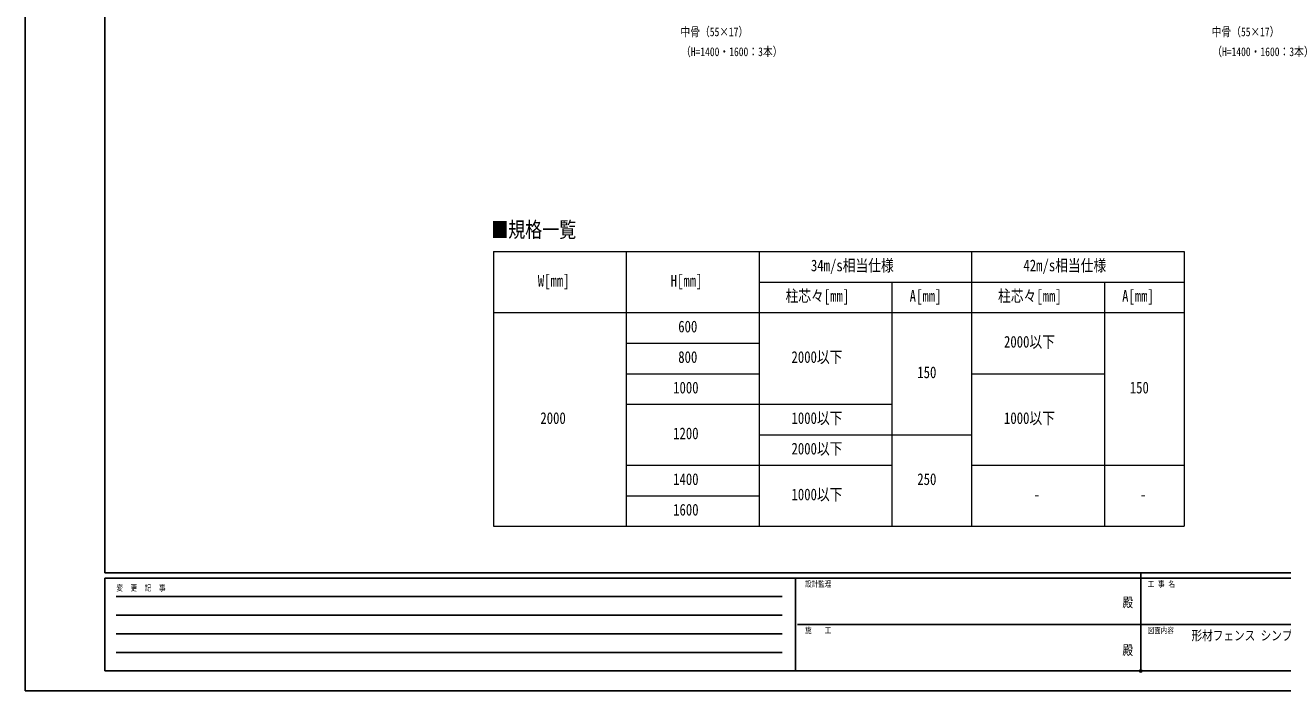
# Model space of a CAD drawing. Units: millimetres, scale not verified. Extents: x -4205 to 4205, y -2970 to 2970.
# Drawn here: x -4205 to 530, y -2970 to -463 of the extents above; entities that cross this region are included whole.
import ezdxf
from ezdxf.enums import TextEntityAlignment as Align

# ---------------------------------------------------------------- set-up
doc = ezdxf.new("R2010")
doc.units = ezdxf.units.MM
doc.header["$LTSCALE"] = 16
doc.header["$PDMODE"] = 32
doc.header["$PDSIZE"] = 8
doc.layers.add('0-1_TABLE1', color=7, linetype='Continuous', lineweight=18)
for name, color, linetype in [('0-2_USER1', 3, 'Continuous'), ('0-4_YKK_D', 6, 'Continuous'), ('0-5_YKK_ZWAK', 7, 'Continuous')]:
    doc.layers.add(name, color=color, linetype=linetype)
doc.styles.add('ＭＳ ゴシック', font='')
doc.styles.get('ＭＳ ゴシック').set_extended_font_data('MS Gothic')

msp = doc.modelspace()

# ---------------------------------------------------------------- linework, layer by layer
at = {"layer": '0-1_TABLE1'}
for p, q in [((-2441.72, -1315.3), (158.28, -1315.3)), ((-2441.72, -1315.3), (-2441.72, -2350.3)), ((-1941.72, -1315.3), (-1941.72, -2350.3)), ((-1441.72, -1315.3), (-1441.72, -2350.3)), ((-1441.72, -1430.3), (158.28, -1430.3)), ((-941.72, -1430.3), (-941.72, -2350.3)), ((-2441.72, -1545.3), (158.28, -1545.3)), ((-1941.72, -1660.3), (-1441.72, -1660.3)), ((-1941.72, -1775.3), (-1441.72, -1775.3)), ((-641.72, -1775.3), (-141.72, -1775.3)), ((-1941.72, -1890.3), (-941.72, -1890.3)), ((-1441.72, -2005.3), (-641.72, -2005.3)), ((-641.72, -2120.3), (158.28, -2120.3)), ((-1941.72, -2235.3), (-1441.72, -2235.3))]:
    msp.add_line(p, q, dxfattribs=at)
for points in [[(-641.72, -1315.3), (-641.72, -2120.3), (-641.72, -2350.3)], [(158.28, -1315.3), (158.28, -1430.3), (158.28, -2120.3), (158.28, -2350.3)], [(-141.72, -1430.3), (-141.72, -2120.3), (-141.72, -2350.3)], [(-1941.72, -2120.3), (-1441.72, -2120.3), (-941.72, -2120.3)], [(-2441.72, -2350.3), (-1441.72, -2350.3), (-641.72, -2350.3), (158.28, -2350.3)]]:
    msp.add_lwpolyline(points, dxfattribs=at)
at = {"layer": '0-5_YKK_ZWAK'}
for p, q in [((-3904.98, -2525), (-3904.98, 2775)), ((3895.02, -2525), (-3904.98, -2525)), ((-1304.98, -2545), (-3904.98, -2545)), ((-3904.98, -2895), (-3904.98, -2545)), ((-1304.98, -2545), (-1304.98, -2895)), ((-4.98, -2545), (-1304.98, -2545)), ((-4.98, -2525), (-4.98, -2895)), ((1295.02, -2545), (-4.98, -2545)), ((-3862.48, -2615), (-1354.98, -2615)), ((-3862.48, -2685), (-1354.98, -2685)), ((-1297.48, -2720), (-4.98, -2720)), ((-4.98, -2720), (1295.02, -2720)), ((-3862.48, -2755), (-1354.98, -2755)), ((-3862.48, -2825), (-1354.98, -2825)), ((-3904.98, -2895), (-1304.98, -2895)), ((-1304.98, -2895), (-4.98, -2895)), ((-4.98, -2895), (1295.02, -2895))]:
    msp.add_line(p, q, dxfattribs=at)
msp.add_lwpolyline([(-4205, -2970), (4205, -2970), (4205, 2970), (-4205, 2970)], close=True, dxfattribs=at)
msp.add_point((-4.98, -2895), dxfattribs=at)

# ---------------------------------------------------------------- texts
at = {"layer": '0-1_TABLE1', "style": 'ＭＳ ゴシック', "width": 0.8}
for s, p in [('34m/s相当仕様', (-1246.52, -1402.8)), ('42m/s相当仕様', (-446.52, -1402.8)), ('W[㎜]', (-2274.92, -1460.3)), ('H[㎜]', (-1774.92, -1460.3)), ('柱芯々[㎜]', (-1342.12, -1517.8)), ('A[㎜]', (-874.92, -1517.8)), ('柱芯々[㎜]', (-542.12, -1517.8)), ('A[㎜]', (-74.92, -1517.8)), ('600', (-1746.12, -1632.8)), ('2000以下', (-519.72, -1690.3)), ('800', (-1746.12, -1747.8)), ('2000以下', (-1319.72, -1747.8)), ('150', (-846.12, -1805.3)), ('1000', (-1765.32, -1862.8)), ('150', (-46.12, -1862.8)), ('2000', (-2265.32, -1977.8)), ('1000以下', (-1319.72, -1977.8)), ('1000以下', (-519.72, -1977.8)), ('1200', (-1765.32, -2035.3)), ('2000以下', (-1319.72, -2092.8)), ('1400', (-1765.32, -2207.8)), ('250', (-846.12, -2207.8)), ('1000以下', (-1319.72, -2265.3)), ('1600', (-1765.32, -2322.8)), ('-', (-407.72, -2265.3)), ('-', (-7.72, -2265.3))]:
    msp.add_text(s, height=43.99, dxfattribs=at).set_placement(p, align=Align.BOTTOM_LEFT)
at = {"layer": '0-2_USER1', "style": 'ＭＳ ゴシック', "width": 0.8}
for s, height, p in [('■規格一覧', 58.65, (-2450.25, -1279.72)), ('形材フェンス シンプレオフェンス YL2型', 36.66, (186.35, -2790.83))]:
    msp.add_text(s, height=height, dxfattribs=at).set_placement(p, align=Align.BOTTOM_LEFT)
at = {"layer": '0-4_YKK_D', "style": 'ＭＳ ゴシック', "width": 0.8}
for s, p in [('中骨（55×17）', (-1738.2, -514.09)), ('中骨（55×17）', (261.8, -514.09)), ('（H=1400・1600：3本）', (-1735.8, -589.09)), ('（H=1400・1600：3本）', (264.2, -589.09))]:
    msp.add_text(s, height=32.99, dxfattribs=at).set_placement(p, align=Align.BOTTOM_LEFT)
at = {"layer": '0-5_YKK_ZWAK', "style": 'ＭＳ ゴシック', "width": 0.8}
for s, height, p in [('設計監理', 21.99, (-1268.31, -2585)), ('工 事 名', 21.99, (21.27, -2585)), ('変  更  記  事', 21.99, (-3861.31, -2600)), ('殿', 36.66, (-73.67, -2665.83)), ('施\u3000\u3000工', 21.99, (-1268.31, -2760)), ('図面内容', 21.99, (21.27, -2760)), ('殿', 36.66, (-73.67, -2845.83))]:
    msp.add_text(s, height=height, dxfattribs=at).set_placement(p, align=Align.BOTTOM_LEFT)

doc.saveas('drawing.dxf')
